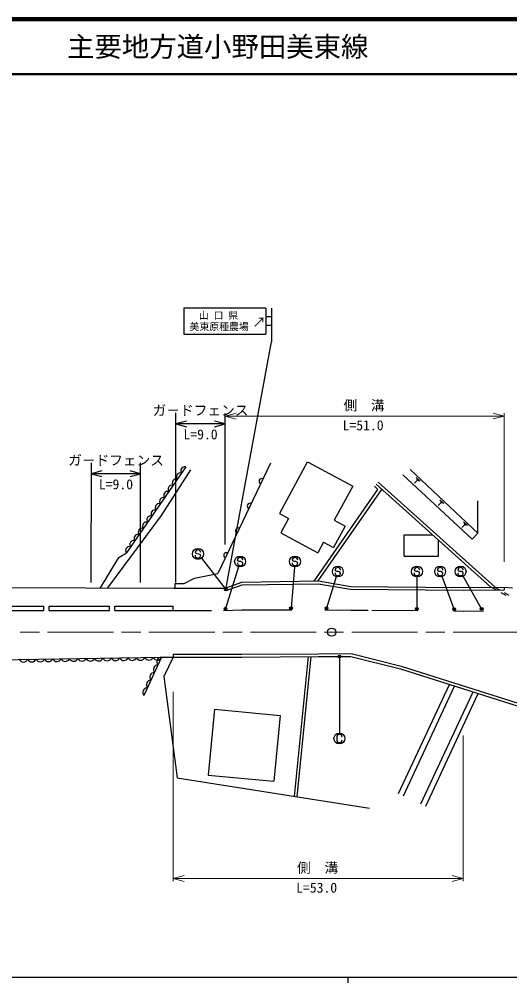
# Model space of a CAD drawing. Units: millimetres, scale not verified. Extents: x 40000 to 680000, y -578188 to 380000.
# Drawn here: x 208018 to 297524, y 204000 to 380000 of the extents above; entities that cross this region are included whole.
import ezdxf
from ezdxf.enums import TextEntityAlignment as Align

# ---------------------------------------------------------------- set-up
doc = ezdxf.new("R2010")
doc.units = ezdxf.units.MM
doc.header["$LTSCALE"] = 1000
doc.header["$PDMODE"] = 32
doc.header["$PDSIZE"] = 500
doc.linetypes.add('CHAIN', pattern=[18.5, 12, -1.5, 3.5, -1.5])
for name, color, linetype, lineweight in [('M-BGD', 7, 'Continuous', 25), ('M-BMK', 2, 'CHAIN', 13), ('M-BMK-SRVR', 3, 'Continuous', 25), ('M-STR-HTXT', 7, 'Continuous', 13), ('M-STR-STRC', 7, 'Continuous', 25), ('M-TTL', 2, 'Continuous', 140), ('M-TTL-BAND', 7, 'Continuous', 25), ('M-TTL-LINE', 7, 'Continuous', 50), ('M-TTL-TXT', 7, 'Continuous', 13)]:
    doc.layers.add(name, color=color, linetype=linetype, lineweight=lineweight)
doc.styles.add('@ＭＳ ゴシック', font='')
doc.styles.add('ＭＳ ゴシック', font='')
doc.styles.get('@ＭＳ ゴシック').set_extended_font_data('@MS Gothic')
doc.styles.get('ＭＳ ゴシック').set_extended_font_data('MS Gothic')

msp = doc.modelspace()

# ---------------------------------------------------------------- linework, layer by layer
at = {"layer": 'M-BGD'}
for p, q in [((238411, 298217), (227566, 282504)), ((233960, 289359), (239328, 297678)), ((253848, 298900), (244260, 278755)), ((255543, 289775), (260631, 299169)), ((260631, 299169), (268868, 294707)), ((279385, 297745), (291732, 286136)), ((278024, 296759), (290683, 285020)), ((280619, 295759), (280154, 295266)), ((280466, 296303), (281170, 295639)), ((280575, 295801), (280663, 295718)), ((280576, 296066), (280928, 295734)), ((280597, 295913), (280773, 295747)), ((261840, 277385), (273471, 294118)), ((262578, 277395), (274208, 294128)), ((268868, 294707), (265510, 288507)), ((272841, 294684), (273471, 294118)), ((273175, 295056), (294105, 276253)), ((273509, 295428), (294844, 276261)), ((284795, 292232), (285499, 291569)), ((284948, 291689), (284483, 291196)), ((284904, 291996), (285256, 291664)), ((284904, 291731), (284992, 291648)), ((284926, 291843), (285102, 291677)), ((291732, 286136), (291718, 292050)), ((224158, 276122), (233960, 289359)), ((255502, 289699), (257172, 288794)), ((257172, 288794), (255760, 286188)), ((267504, 287427), (265369, 283485)), ((265510, 288507), (267504, 287427)), ((289257, 287637), (288793, 287144)), ((289104, 288180), (289808, 287516)), ((289213, 287678), (289301, 287595)), ((289214, 287944), (289566, 287612)), ((289236, 287790), (289412, 287624)), ((255760, 286188), (262517, 282528)), ((278246, 285846), (283426, 285847)), ((278247, 281931), (278246, 285846)), ((291732, 286136), (290683, 285020)), ((263565, 284463), (262517, 282528)), ((263565, 284463), (265369, 283485)), ((284546, 281932), (284546, 284841)), ((222829, 276126), (226207, 281654)), ((226207, 281654), (227566, 282504)), ((278247, 281931), (284546, 281932)), ((239979, 277898), (244260, 278755)), ((236490, 276937), (238137, 276938)), ((236490, 276090), (236490, 276937)), ((238137, 276938), (239979, 277898)), ((245609, 276092), (248608, 277193)), ((245781, 275623), (248701, 276694)), ((248608, 277193), (262608, 277396)), ((248701, 276694), (262569, 276895)), ((262569, 276895), (268488, 275872)), ((262608, 277396), (268533, 276372)), ((268533, 276372), (289033, 276202)), ((201909, 276182), (236109, 276090)), ((236109, 276090), (245609, 276092)), ((245609, 276092), (245781, 275623)), ((268488, 275872), (289033, 275702)), ((289033, 276202), (296533, 276278)), ((289033, 275702), (296533, 275778)), ((294170, 276254), (295042, 275765)), ((294772, 276260), (295645, 275771)), ((295915, 275276), (296787, 274787)), ((296517, 275282), (297389, 274793)), ((296533, 276278), (298033, 276154)), ((296533, 276278), (296533, 275778)), ((201909, 272782), (212485, 272785)), ((201910, 271982), (212485, 271985)), ((212485, 271985), (212485, 272785)), ((213485, 272785), (224485, 272787)), ((213485, 271985), (213485, 272785)), ((213485, 271985), (224485, 271987)), ((224485, 271987), (224485, 272787)), ((225485, 272787), (236109, 272790)), ((225485, 271987), (225485, 272787)), ((225485, 271987), (243110, 271991)), ((236110, 271990), (236109, 272790)), ((245314, 271982), (248610, 272093)), ((248610, 272093), (257778, 272095)), ((263774, 272105), (268534, 272072)), ((268534, 272072), (271721, 272046)), ((272388, 272040), (280770, 271970)), ((287243, 271916), (289034, 271902)), ((289034, 271902), (292714, 271964)), ((248610, 263993), (262608, 264096)), ((262608, 264096), (268597, 264122)), ((268597, 264122), (277714, 261815)), ((201912, 262982), (233974, 263458)), ((233974, 263458), (230769, 256480)), ((233974, 263458), (236111, 263490)), ((236111, 263490), (234404, 259936)), ((236111, 263990), (248610, 263993)), ((236111, 263990), (236111, 263490)), ((236111, 263490), (248611, 263493)), ((248611, 263493), (262611, 263596)), ((260737, 263582), (258179, 238045)), ((261239, 263586), (258674, 237966)), ((262611, 263596), (268535, 263622)), ((268535, 263622), (277591, 261330)), ((277591, 261330), (303196, 253223)), ((277742, 261807), (303368, 253692)), ((234404, 259936), (236830, 241415)), ((277205, 238591), (286507, 258507)), ((278111, 238168), (287468, 258203)), ((281282, 236687), (290834, 257137)), ((282188, 236264), (291795, 256833)), ((243641, 253998), (242482, 241946)), ((243641, 253998), (255655, 252843)), ((255655, 252843), (254496, 240792)), ((236830, 241415), (271938, 235872)), ((242482, 241946), (254496, 240792))]:
    msp.add_line(p, q, dxfattribs=at)
for centre, radius, start, end in [((238201, 297534), 715, 72.8838, 217.89028), ((236651, 295289), 715, 72.8838, 217.89028), ((237426, 296412), 715, 72.8838, 217.89028), ((252277, 295600), 500, 64.54914, 244.54914), ((235877, 294167), 715, 72.8838, 217.89028), ((234328, 291922), 715, 72.8838, 217.89028), ((235102, 293044), 715, 72.8838, 217.89028), ((233553, 290800), 715, 72.8838, 217.89028), ((250128, 291085), 500, 64.54914, 244.54914), ((232004, 288555), 715, 72.8838, 217.89028), ((232778, 289677), 715, 72.8838, 217.89028), ((230454, 286310), 715, 72.8838, 217.89028), ((231229, 287433), 715, 72.8838, 217.89028), ((247980, 286570), 500, 64.54914, 244.54914), ((229680, 285188), 715, 72.8838, 217.89028), ((228130, 282943), 715, 72.8838, 217.89028), ((228905, 284065), 715, 72.8838, 217.89028), ((245831, 282055), 500, 64.54914, 244.54914), ((208777, 263417), 833, 204.4081, 337.29261), ((210304, 263440), 833, 204.4081, 337.29261), ((211831, 263462), 833, 204.4081, 337.29261), ((213357, 263485), 833, 204.4081, 337.29261), ((214884, 263508), 833, 204.4081, 337.29261), ((216411, 263530), 833, 204.4081, 337.29261), ((217938, 263553), 833, 204.4081, 337.29261), ((219464, 263576), 833, 204.4081, 337.29261), ((220991, 263598), 833, 204.4081, 337.29261), ((222518, 263621), 833, 204.4081, 337.29261), ((224045, 263644), 833, 204.4081, 337.29261), ((225571, 263666), 833, 204.4081, 337.29261), ((227098, 263689), 833, 204.4081, 337.29261), ((228625, 263712), 833, 204.4081, 337.29261), ((230152, 263734), 833, 204.4081, 337.29261), ((231678, 263757), 833, 204.4081, 337.29261), ((233205, 263780), 833, 204.4081, 337.29261), ((233962, 262619), 840, 89.19271, 221.47966), ((232680, 259827), 840, 89.19271, 221.47966), ((233321, 261223), 840, 89.19271, 221.47966), ((232039, 258432), 840, 89.19271, 221.47966), ((231398, 257036), 840, 89.19271, 221.47966)]:
    msp.add_arc(centre, radius, start, end, dxfattribs=at)
at = {"layer": 'M-BMK'}
msp.add_line((65186, 268002), (564807, 268113), dxfattribs=at)
at = {"layer": 'M-BMK-SRVR'}
msp.add_circle((265034, 268046), 750, dxfattribs=at)
at = {"layer": 'M-STR-HTXT'}
for p, q in [((245602, 307510), (247602, 308049)), ((296526, 307521), (294526, 308060)), ((296532, 280912), (296526, 308021)), ((245602, 307510), (296526, 307521)), ((245602, 307510), (247602, 306972)), ((296526, 307521), (294526, 306982)), ((236113, 257155), (236121, 222540)), ((289034, 249157), (289040, 222552)), ((236120, 223040), (238120, 223579)), ((289040, 223052), (287040, 223590)), ((236120, 223040), (289040, 223052)), ((236120, 223040), (238121, 222501)), ((289040, 223052), (287040, 222512))]:
    msp.add_line(p, q, dxfattribs=at)
at = {"layer": 'M-STR-STRC'}
for p, q in [((253041, 327230), (238041, 327230)), ((238041, 327230), (238041, 322480)), ((253041, 327230), (253041, 322480)), ((254041, 325647), (253041, 325647)), ((254041, 327230), (254041, 321086)), ((254041, 324064), (253041, 324064)), ((238041, 322480), (253041, 322480)), ((245695, 275857), (254041, 321086)), ((236608, 277090), (236602, 308090)), ((245607, 284060), (245602, 308010)), ((238534, 306608), (236602, 306090)), ((245602, 306092), (243670, 306609)), ((245602, 306092), (236602, 306090)), ((236602, 306090), (238534, 305573)), ((243670, 305574), (245602, 306092)), ((221111, 277130), (221170, 298985)), ((223098, 297498), (221165, 296985)), ((230165, 296961), (228235, 297484)), ((230111, 277106), (230170, 298961)), ((230165, 296961), (221165, 296985)), ((221165, 296985), (223095, 296462)), ((228232, 296449), (230165, 296961)), ((240229, 282460), (240129, 282578)), ((240474, 282321), (240229, 282460)), ((240774, 282318), (240474, 282321)), ((241020, 282206), (240774, 282318)), ((241125, 282070), (241020, 282206)), ((241244, 281554), (245695, 275857)), ((248025, 279996), (245639, 272334)), ((247923, 281068), (247823, 281186)), ((248168, 280929), (247923, 281068)), ((248469, 280926), (248168, 280929)), ((248714, 280815), (248469, 280926)), ((248820, 280678), (248714, 280815)), ((258252, 279954), (257610, 272441)), ((257938, 281068), (257838, 281186)), ((258183, 280929), (257938, 281068)), ((258483, 280926), (258183, 280929)), ((258728, 280815), (258483, 280926)), ((258834, 280678), (258728, 280815)), ((265861, 278161), (264107, 272438)), ((265754, 279235), (265655, 279353)), ((265999, 279096), (265754, 279235)), ((266300, 279093), (265999, 279096)), ((266545, 278982), (266300, 279093)), ((266651, 278845), (266545, 278982)), ((280199, 279235), (280099, 279353)), ((280444, 279096), (280199, 279235)), ((280744, 279093), (280444, 279096)), ((280591, 278117), (280550, 272298)), ((280990, 278982), (280744, 279093)), ((281095, 278845), (280990, 278982)), ((284434, 279235), (284334, 279353)), ((284678, 279096), (284434, 279235)), ((284979, 279093), (284678, 279096)), ((285224, 278982), (284979, 279093)), ((287371, 272225), (285179, 278179)), ((285330, 278845), (285224, 278982)), ((288156, 279235), (288056, 279353)), ((288401, 279096), (288156, 279235)), ((288701, 279093), (288401, 279096)), ((288947, 278982), (288701, 279093)), ((289052, 278845), (288947, 278982)), ((292404, 272279), (289046, 278246)), ((266439, 263463), (266442, 249613)), ((265943, 248863), (265943, 248363))]:
    msp.add_line(p, q, dxfattribs=at)
for centre, radius in [((240628, 282342), 1000), ((248322, 280950), 1000), ((258337, 280950), 1000), ((266154, 279117), 1000), ((280598, 279117), 1000), ((284833, 279117), 1000), ((288555, 279117), 1000), ((245695, 275857), 250), ((245695, 275857), 200), ((245695, 275857), 150), ((245695, 275857), 100), ((245695, 275857), 50), ((245695, 275857), 20), ((245639, 272334), 250), ((245639, 272334), 200), ((245639, 272334), 150), ((245639, 272334), 100), ((245639, 272334), 50), ((245639, 272334), 20), ((257610, 272441), 250), ((257610, 272441), 200), ((257610, 272441), 150), ((257610, 272441), 100), ((257610, 272441), 50), ((257610, 272441), 20), ((264107, 272438), 250), ((264107, 272438), 200), ((264107, 272438), 150), ((264107, 272438), 100), ((264107, 272438), 50), ((264107, 272438), 20), ((280550, 272298), 250), ((280550, 272298), 200), ((280550, 272298), 150), ((280550, 272298), 100), ((280550, 272298), 50), ((280550, 272298), 20), ((287371, 272225), 250), ((287371, 272225), 200), ((287371, 272225), 150), ((287371, 272225), 100), ((287371, 272225), 50), ((287371, 272225), 20), ((292404, 272279), 250), ((292404, 272279), 200), ((292404, 272279), 150), ((292404, 272279), 100), ((292404, 272279), 50), ((292404, 272279), 20), ((266439, 263613), 150), ((266439, 263613), 120), ((266439, 263613), 90), ((266439, 263613), 60), ((266439, 263613), 30), ((266443, 248613), 1000)]:
    msp.add_circle(centre, radius, dxfattribs=at)
for centre, start, end in [((240626, 282074), 179.55488, 359.55488), ((240629, 282574), 359.55488, 179.55488), ((248323, 281182), 359.55488, 179.55488), ((258338, 281182), 359.55488, 179.55488), ((248320, 280682), 179.55488, 359.55488), ((258334, 280682), 179.55488, 359.55488), ((266155, 279349), 359.55488, 179.55488), ((280599, 279349), 359.55488, 179.55488), ((284834, 279349), 359.55488, 179.55488), ((288556, 279349), 359.55488, 179.55488), ((266151, 278849), 179.55488, 359.55488), ((280595, 278849), 179.55488, 359.55488), ((284830, 278849), 179.55488, 359.55488), ((288552, 278849), 179.55488, 359.55488), ((266443, 248863), 0, 180), ((266443, 248363), 180, 0)]:
    msp.add_arc(centre, 500, start, end, dxfattribs=at)
for p in [(245695, 275857), (245639, 272334), (257610, 272441), (264107, 272438), (280550, 272298), (287371, 272225), (292404, 272279), (266439, 263613)]:
    msp.add_point(p, dxfattribs=at)
at = {"layer": 'M-TTL'}
msp.add_line((680000, 380000), (40000, 380000), dxfattribs=at)
at = {"layer": 'M-TTL-BAND'}
for p, q in [((40000, 205000), (579000, 205000)), ((268000, 205000), (268000, 204000))]:
    msp.add_line(p, q, dxfattribs=at)
at = {"layer": 'M-TTL-LINE'}
msp.add_line((40000, 370000), (680000, 370000), dxfattribs=at)

# ---------------------------------------------------------------- texts
at = {"layer": 'M-STR-HTXT', "style": 'ＭＳ ゴシック'}
for p in [(270946, 308009), (262462, 223539)]:
    msp.add_text('側\u3000溝', height=1833, dxfattribs=at).set_placement(p, align=Align.BOTTOM_CENTER)
for s, p in [('L=51.0', (270772, 305839)), ('L=53.0', (262288, 221369))]:
    msp.add_text(s, height=1833, dxfattribs=at).set_placement(p, align=Align.MIDDLE_CENTER)
at = {"layer": 'M-STR-STRC', "style": 'ＭＳ ゴシック'}
for s, p in [('\u3000山 口 県', (243486, 325910)), ('美東原種農場', (244486, 323850))]:
    msp.add_text(s, height=1320, dxfattribs=at).set_placement(p, align=Align.MIDDLE_CENTER)
msp.add_text('↑', height=1833, rotation=315, dxfattribs=at).set_placement((251768, 324687), align=Align.MIDDLE_CENTER)
for rotation, p in [(0.013, (241102, 307091)), (359.845, (225668, 297973))]:
    msp.add_text('ガ－ドフェンス', height=1833, rotation=rotation, dxfattribs=at).set_placement(p, align=Align.BOTTOM_CENTER)
at = {"layer": 'M-STR-STRC', "style": '@ＭＳ ゴシック'}
for rotation, p in [(0.013, (241102, 305091)), (359.845, (225662, 295973))]:
    msp.add_text('L=9.0', height=1833, rotation=rotation, dxfattribs=at).set_placement(p, align=Align.TOP_CENTER)
at = {"layer": 'M-TTL-TXT', "style": 'ＭＳ ゴシック'}
msp.add_text('主要地方道小野田美東線', height=3666, dxfattribs=at).set_placement((216734, 375000), align=Align.MIDDLE_LEFT)

doc.saveas('drawing.dxf')
